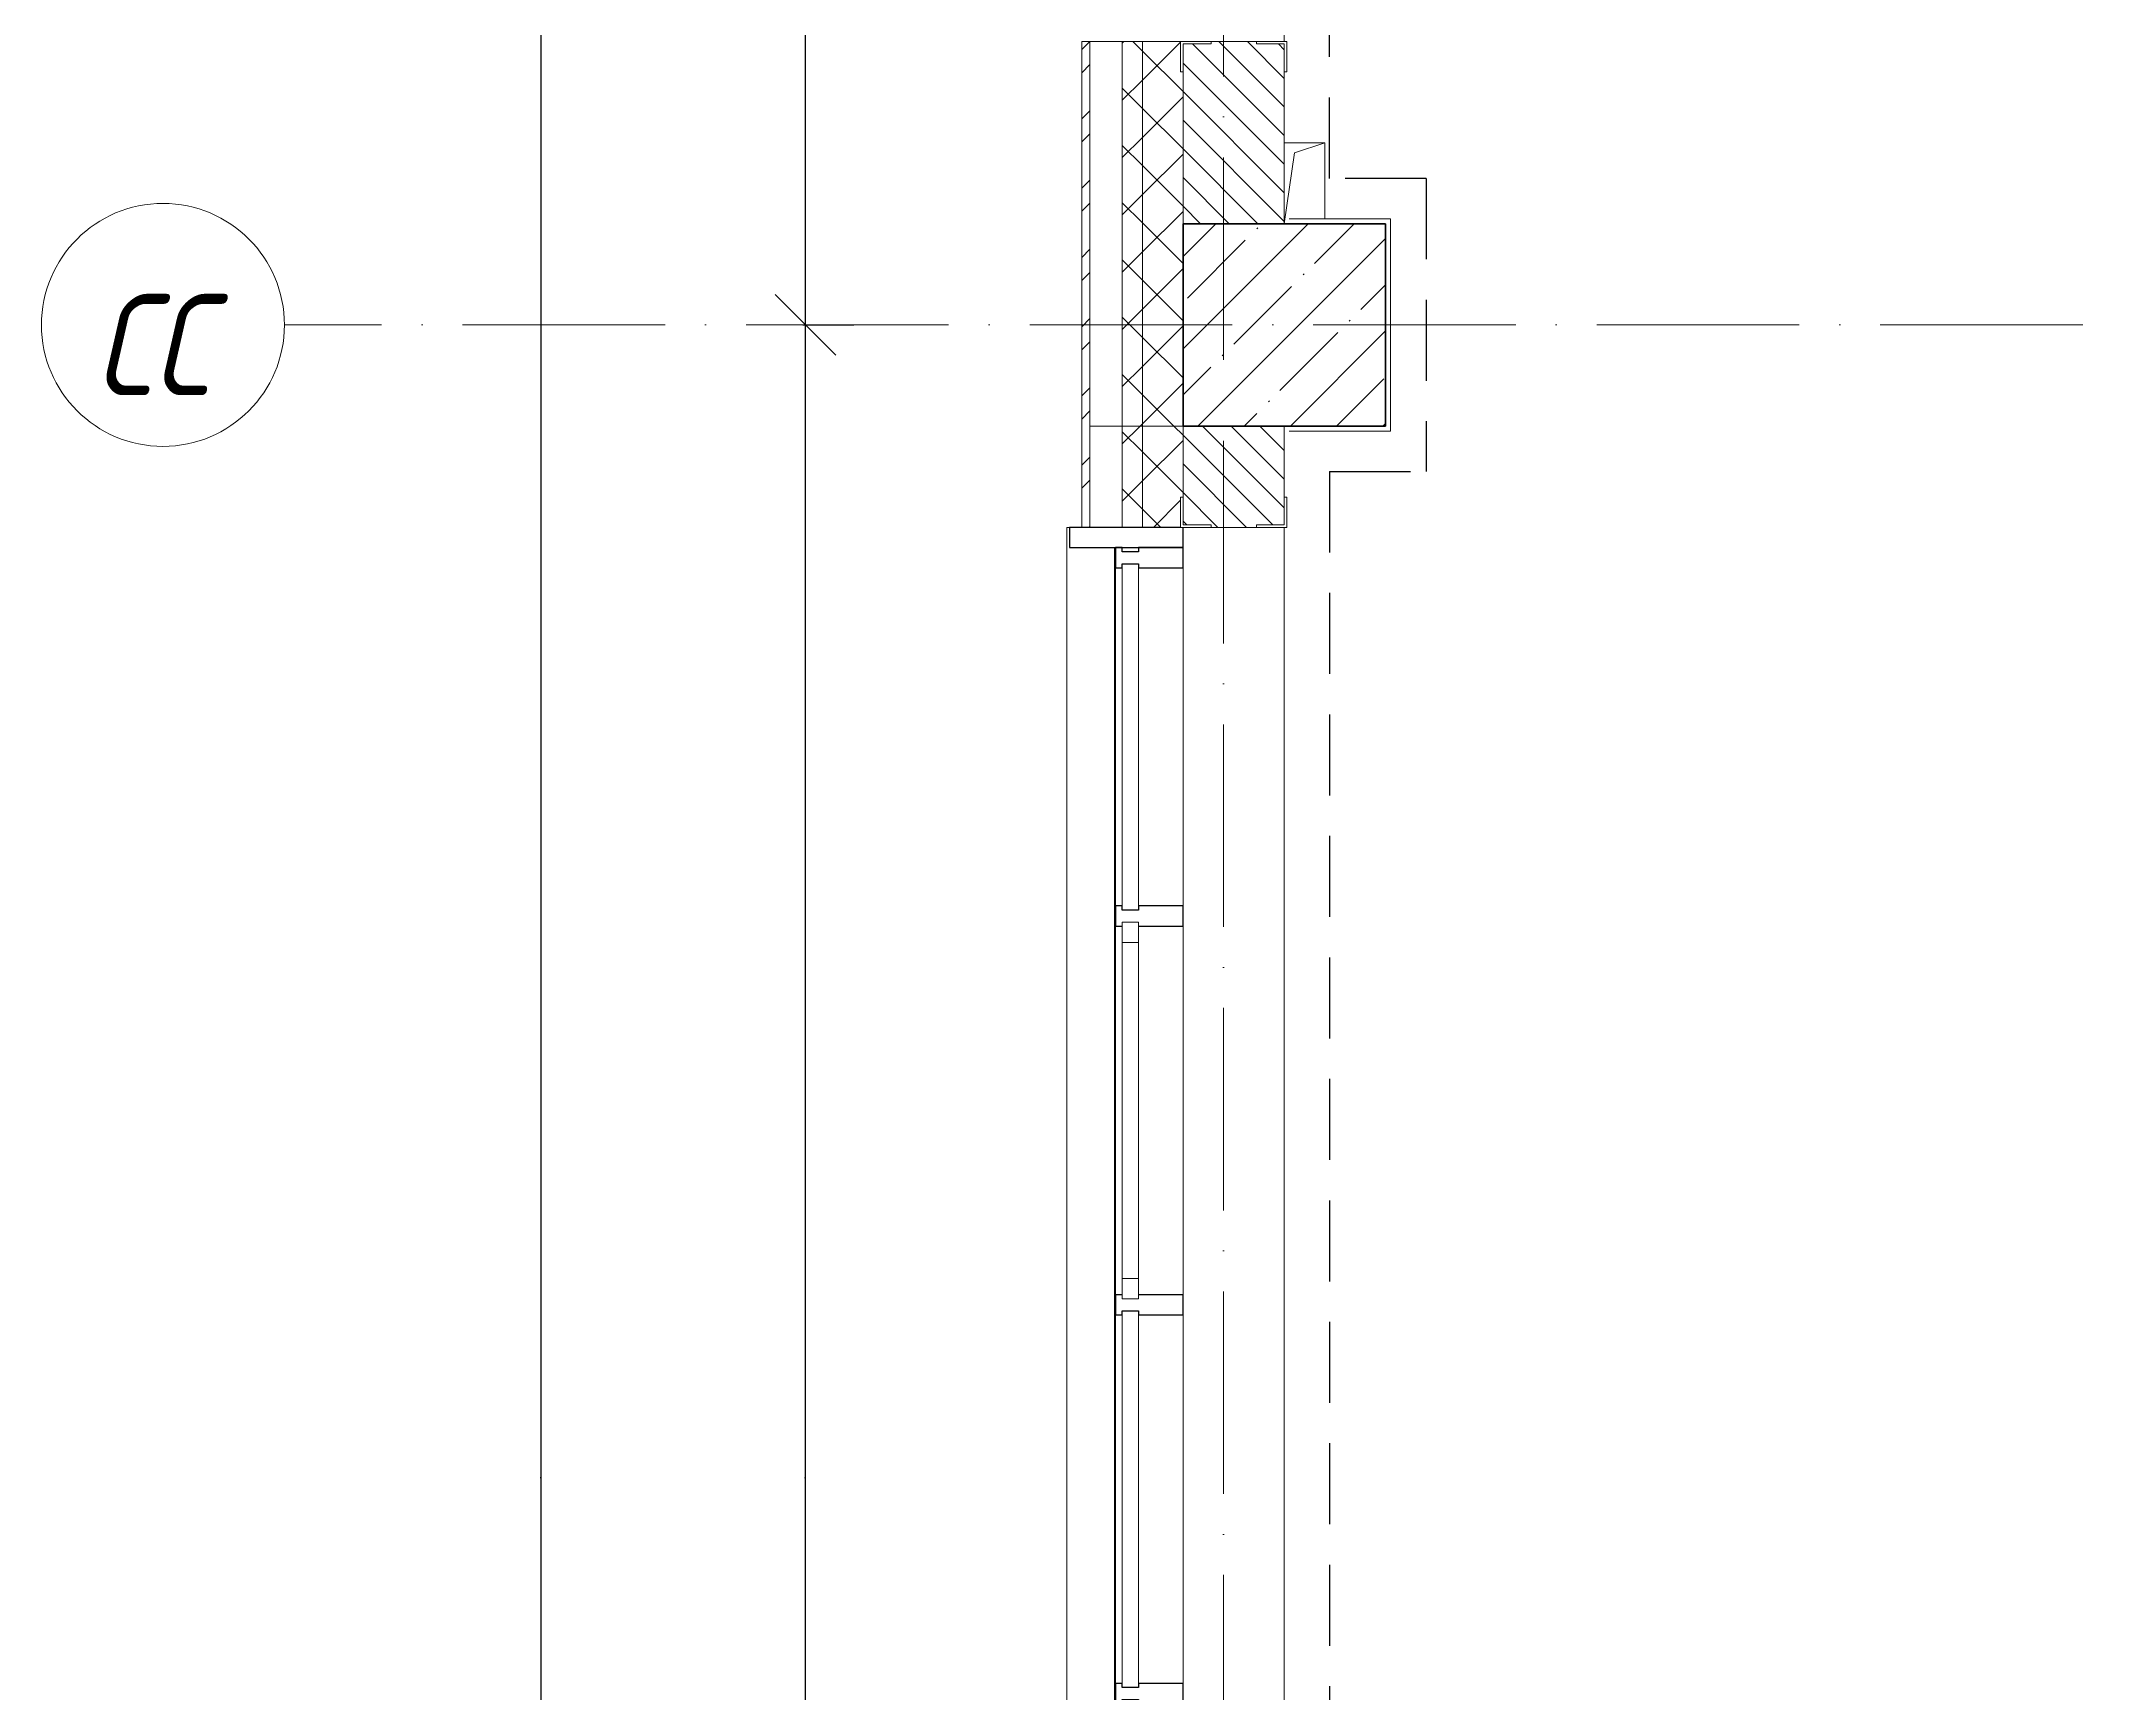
# Model space of a CAD drawing. Header units: millimetres. Extents: x -213536 to 1564669, y -45299 to 942238.
# Drawn here: x 426247 to 431366, y 516622 to 520702 of the extents above; entities that cross this region are included whole.
import ezdxf

# ---------------------------------------------------------------- set-up
doc = ezdxf.new("R2010")
doc.units = ezdxf.units.MM
for name, pattern in [('50_200_ШТРИХ_1Т_ш5_п1_п1_', [700, 500, -100, 0, -100]), ('Штрих короткий', [300, 150, -150]), ('Штриховая _2 мм - 1 мм_', [300, 200, -100])]:
    doc.linetypes.add(name, pattern=pattern)
for name, color, linetype, lineweight in [('0-1', 7, 'Continuous', 5), ('0-2', 7, 'Continuous', 9), ('3) ЖБ 4м', 3, 'Continuous', 30), ('Импосты витража', 7, 'Continuous', 9), ('Импосты витража-1', 7, 'Continuous', 25), ('Каркас_Импост', 7, 'Continuous', 13), ('Каркас_Импост-1', 7, 'Continuous', 9), ('Несущие колонны', 7, 'Continuous', 9), ('Несущие колонны-1', 7, 'Continuous', 35), ('Обобщенные модели', 7, 'Continuous', 9), ('Общие ребра', 7, 'Continuous', 9), ('Окна', 7, 'Continuous', 9), ('Оси', 7, 'Continuous', 9), ('Оси-1', 7, 'Continuous', 20), ('Оси-2', 7, '50_200_ШТРИХ_1Т_ш5_п1_п1_', 9), ('Остекление-1', 7, 'Continuous', 9), ('Перемычка-1', 7, 'Штрих короткий', 9), ('Размеры', 7, 'Continuous', 15), ('Стены', 7, 'Continuous', 9), ('Стены-1', 7, 'Continuous', 13), ('Штриховка разреза-1', 7, 'Continuous', 9)]:
    doc.layers.add(name, color=color, linetype=linetype, lineweight=lineweight)
doc.layers.add('СТ-1_1', color=7, linetype='Штриховая _2 мм - 1 мм_', lineweight=90, true_color=0x888888)
doc.layers.get('0-2').off()
doc.styles.add('ISOCPEUR_I_1', font='isocpeui.ttf', dxfattribs={"width": 0.85, "height": 2.5})
doc.styles.add('ISOCPEUR_I_5', font='isocpeui.ttf', dxfattribs={"width": 0.85, "height": 2.1})
doc.dimstyles.new('ISO-2_5_0_9К', dxfattribs={"dimscale": 304.8, "dimtxt": 248.995294, "dimasz": 0.492126, "dimexe": 0.393701, "dimexo": 0.328084, "dimgap": 0, "dimtad": 1, "dimdec": 0, "dimzin": 0, "dimdsep": 46, "dimtxsty": 'ISOCPEUR_I_1', "dimblk1": 'OBLIQUE', "dimblk2": 'OBLIQUE', "dimsah": 1, "dimcen": 0.09, "dimdle": 0.393701, "dimazin": 0, "dimtfac": 1, "dimtdec": 4, "dimtix": 1, "dimtmove": 0, "dimatfit": 3, "dimfxl": 1, "dimtvp": 1, "dimtolj": 1, "dimtzin": 0, "dimarcsym": 2})
pattern_1 = [(135, (0, 0), (-35.35534, -35.35534), [])]
pattern_2 = [(45, (0, 0), (-70.71068, 70.71068), []), (135, (0, 0), (-70.71068, -70.71068), [])]
pattern_3 = [(45, (0, 0), (-85.53659, 85.53659), []), (45, (57.02, 0), (-85.53659, 85.53659), [])]

# ---------------------------------------------------------------- blocks, each defined once
blk = doc.blocks.new('Ось сетки - Круг_Ø6_00__ISO-2_5_0_9K_-16731441-АИ2_03_План отделки стен 3-го этажа _Часть 1_')
at = {"layer": 'Оси-1'}
blk.add_circle((0, 0), 3, dxfattribs=at)
blk = doc.blocks.new('_Oblique')
at = {"color": 0, "linetype": 'ByBlock', "lineweight": -2}
blk.add_line((-0.5, -0.5), (0.5, 0.5), dxfattribs=at)
blk = doc.blocks.new('*D3932')
at = {"layer": 'Defpoints', "color": 0, "lineweight": 30, "transparency": 16777216}
for p in [(428027.4, 520002.4), (428133.5, 520002.4), (428027.4, 514302.4)]:
    blk.add_point(p, dxfattribs=at)
at = {"layer": 'Размеры', "color": 0, "lineweight": -2, "transparency": 16777216}
for p, q in [((428133.5, 514182.4), (428133.5, 520122.4)), ((428127.4, 520002.4), (428253.5, 520002.4)), ((428127.4, 514302.4), (428253.5, 514302.4))]:
    blk.add_line(p, q, dxfattribs=at)
at = {"layer": 'Размеры', "color": 0, "lineweight": -2, "transparency": 16777216, "xscale": 150, "yscale": 150, "zscale": 150}
for p, rotation in [((428133.5, 520002.4), 90), ((428133.5, 514302.4), 270)]:
    blk.add_blockref('_Oblique', p, dxfattribs=dict(at, rotation=rotation))
at = {"layer": 'Размеры', "color": 0, "transparency": 16777216, "insert": (428132.2, 517152.4), "char_height": 2.5, "width": 758.478, "attachment_point": 5, "rotation": 90, "style": 'ISOCPEUR_I_1'}
blk.add_mtext('\\A1;5700', dxfattribs=at)
blk = doc.blocks.new('*D3933')
at = {"layer": 'Defpoints', "color": 0, "lineweight": 30, "transparency": 16777216}
for p in [(428027.4, 523302.4), (428133.5, 523302.4), (428027.4, 520002.4)]:
    blk.add_point(p, dxfattribs=at)
at = {"layer": 'Размеры', "color": 0, "lineweight": -2, "transparency": 16777216}
for p, q in [((428133.5, 519882.4), (428133.5, 523422.4)), ((428127.4, 523302.4), (428253.5, 523302.4)), ((428127.4, 520002.4), (428253.5, 520002.4))]:
    blk.add_line(p, q, dxfattribs=at)
at = {"layer": 'Размеры', "color": 0, "lineweight": -2, "transparency": 16777216, "xscale": 150, "yscale": 150, "zscale": 150}
for p, rotation in [((428133.5, 523302.4), 90), ((428133.5, 520002.4), 270)]:
    blk.add_blockref('_Oblique', p, dxfattribs=dict(at, rotation=rotation))
at = {"layer": 'Размеры', "color": 0, "transparency": 16777216, "insert": (428132.2, 521652.4), "char_height": 2.5, "width": 758.478, "attachment_point": 5, "rotation": 90, "style": 'ISOCPEUR_I_1'}
blk.add_mtext('\\A1;3300', dxfattribs=at)
blk = doc.blocks.new('*D3937')
at = {"layer": 'Defpoints', "color": 0, "lineweight": 30, "transparency": 16777216}
for p in [(427374.6, 532302.4), (427480.7, 532302.4), (427374.6, 502002.4)]:
    blk.add_point(p, dxfattribs=at)
at = {"layer": 'Размеры', "color": 0, "lineweight": -2, "transparency": 16777216}
for p, q in [((427480.7, 501882.4), (427480.7, 532422.4)), ((427474.6, 532302.4), (427600.7, 532302.4)), ((427474.6, 502002.4), (427600.7, 502002.4))]:
    blk.add_line(p, q, dxfattribs=at)
at = {"layer": 'Размеры', "color": 0, "lineweight": -2, "transparency": 16777216, "xscale": 150, "yscale": 150, "zscale": 150}
for p, rotation in [((427480.7, 532302.4), 90), ((427480.7, 502002.4), 270)]:
    blk.add_blockref('_Oblique', p, dxfattribs=dict(at, rotation=rotation))
at = {"layer": 'Размеры', "color": 0, "transparency": 16777216, "insert": (427479.5, 517152.4), "char_height": 2.5, "width": 948.097, "attachment_point": 5, "rotation": 90, "style": 'ISOCPEUR_I_1'}
blk.add_mtext('\\A1;30300', dxfattribs=at)
blk = doc.blocks.new('BSC_Колонна _Прямоугольная - 500х500-V23-АИ2_03_План отделки стен 3-го этажа _Часть 1_')
at = {"layer": 'Несущие колонны'}
h = blk.add_hatch(dxfattribs=at)
h.set_pattern_fill('FP_29', color=256, style=0, pattern_type=2)
h.set_pattern_definition([(45, (-150, -75100), (-114.04925, 114.04925), []), (45, (-35.95, -75100), (-114.04925, 114.04925), [201.613, -40.323, 3.353, -36.97])])
h.paths.add_polyline_path([(-250, -250), (250, -250), (250, 250), (-250, 250), (-250, 214)], flags=0)
at = {"layer": 'Несущие колонны-1'}
for p, q in [((250, 250), (-250, 250)), ((-250, 250), (-250, -250)), ((250, -250), (250, 250)), ((-250, -250), (250, -250))]:
    blk.add_line(p, q, dxfattribs=at)
blk = doc.blocks.new('Проем_Дверь_Прямоугольный - 4800х2700h_оконные проемы-26053820-АИ2_03_План отделки стен 3-го этажа _Часть 1_')
at = {"layer": 'Перемычка-1'}
for p, q in [((2400, 125), (-2400, 125)), ((2400, -125), (-2400, -125))]:
    blk.add_line(p, q, dxfattribs=at)
blk = doc.blocks.new('Проем_Дверь_Прямоугольный - 1800х2700h_оконные проемы-25805030-АИ2_03_План отделки стен 3-го этажа _Часть 1_')
at = {"layer": 'Перемычка-1'}
for p, q in [((900, 125), (-900, 125)), ((900, -125), (-900, -125))]:
    blk.add_line(p, q, dxfattribs=at)
blk = doc.blocks.new('Фахверк_СКБ_Уголок - 250_2700-27497298-АИ2_03_План отделки стен 3-го этажа _Часть 1_')
at = {"layer": 'Обобщенные модели'}
for p, q in [((200, 181), (125, 181)), ((125, 181), (125, 106)), ((131, 106), (131, 175)), ((131, 175), (200, 175)), ((200, 175), (200, 181)), ((125, 106), (131, 106)), ((131, -6), (125, -6)), ((125, -6), (125, -81)), ((131, -75), (131, -6)), ((125, -81), (200, -81)), ((200, -75), (131, -75)), ((200, -81), (200, -75))]:
    blk.add_line(p, q, dxfattribs=at)
blk = doc.blocks.new('PNS_Панель прямоугольная1 - Нр_Стекло - 40мм-28068333-АИ2_03_План отделки стен 3-го этажа _Часть 1_')
at = {"layer": 'Остекление-1'}
for p, q in [((-417.5, 40), (417.5, 40)), ((-427.5, 0), (427.5, 0)), ((417.5, 0), (-417.5, 0))]:
    blk.add_line(p, q, dxfattribs=at)
blk = doc.blocks.new('PNS_Панель прямоугольная2 - Нр_Стекло - 40мм-28151954-АИ2_03_План отделки стен 3-го этажа _Часть 1_')
at = {"layer": 'Каркас_Импост'}
for p, q in [((-465, 0), (-465, 40)), ((-465, 40), (-415, 40)), ((-415, 40), (-415, 0)), ((465, 40), (415, 40)), ((415, 40), (415, 0)), ((465, 0), (465, 40)), ((-415, 0), (-465, 0)), ((415, 0), (465, 0))]:
    blk.add_line(p, q, dxfattribs=at)
at = {"layer": 'Каркас_Импост-1'}
for p, q in [((-415, 40), (415, 40)), ((-415, 0), (415, 0))]:
    blk.add_line(p, q, dxfattribs=at)
blk = doc.blocks.new('PNS_Панель прямоугольная1 - Нр_Стекло - 40мм-25328009-АИ2_03_План отделки стен 3-го этажа _Часть 1_')
at = {"layer": 'Остекление-1'}
for p, q in [((-455, 40), (455, 40)), ((-465, 0), (465, 0)), ((455, 0), (-455, 0))]:
    blk.add_line(p, q, dxfattribs=at)
blk = doc.blocks.new('Прямоугольный импост - Импост структурный с накладкой - 150мм-28072255-АИ2_03_План отделки стен 3-го этажа _Часть 1_')
at = {"layer": 'Импосты витража'}
for p, q in [((94000, 87667), (93165, 87667)), ((94000, 87500), (93165, 87500))]:
    blk.add_line(p, q, dxfattribs=at)
blk = doc.blocks.new('Прямоугольный импост - Импост структурный с накладкой - 150мм-V190-АИ2_03_План отделки стен 3-го этажа _Часть 1_')
at = {"layer": 'Импосты витража'}
for p, q in [((-267, 73614.5), (-267, 72705)), ((-100, 73614.5), (-100, 72705))]:
    blk.add_line(p, q, dxfattribs=at)
blk = doc.blocks.new('Прямоугольный импост - Импост структурный с накладкой - 150мм-28072245-АИ2_03_План отделки стен 3-го этажа _Часть 1_')
at = {"layer": 'Импосты витража'}
for p, q in [((93115, 87667), (92205, 87667)), ((93115, 87500), (92205, 87500))]:
    blk.add_line(p, q, dxfattribs=at)
blk = doc.blocks.new('Прямоугольный импост - Импост структурный с накладкой - 150мм-28072247-АИ2_03_План отделки стен 3-го этажа _Часть 1_')
at = {"layer": 'Импосты витража-1'}
for p, q in [((-25, 0), (-25, 17)), ((-25, 17), (25, 17)), ((-15, 0), (-25, 0)), ((-15, -40), (-15, 0)), ((25, 0), (15, 0)), ((15, 0), (15, -40)), ((25, 17), (25, 0)), ((-25, -150), (-25, -40)), ((-25, -40), (-15, -40)), ((15, -40), (25, -40)), ((25, -40), (25, -150)), ((25, -150), (-25, -150))]:
    blk.add_line(p, q, dxfattribs=at)
blk = doc.blocks.new('Прямоугольный импост - Импост структурный с накладкой - 150мм-V188-АИ2_03_План отделки стен 3-го этажа _Часть 1_')
at = {"layer": 'Импосты витража-1'}
for p, q in [((-25, 0), (-25, 17)), ((-25, 17), (25, 17)), ((-15, 0), (-25, 0)), ((-15, -40), (-15, 0)), ((25, 17), (25, 0)), ((-25, -150), (-25, -40)), ((-25, -40), (-15, -40)), ((25, -40), (25, -150)), ((25, -150), (-25, -150))]:
    blk.add_line(p, q, dxfattribs=at)
blk = doc.blocks.new('Прямоугольный импост - Импост структурный с накладкой - 150мм-V189-АИ2_03_План отделки стен 3-го этажа _Часть 1_')
at = {"layer": 'Импосты витража-1'}
for p, q in [((-25, 0), (-25, 17)), ((-25, 17), (25, 17)), ((25, 0), (15, 0)), ((15, 0), (15, -40)), ((25, 17), (25, 0)), ((-25, -150), (-25, -40)), ((15, -40), (25, -40)), ((25, -40), (25, -150)), ((25, -150), (-25, -150))]:
    blk.add_line(p, q, dxfattribs=at)
blk = doc.blocks.new('Прямоугольный импост - Импост структурный с накладкой - 150мм-V191-АИ2_03_План отделки стен 3-го этажа _Часть 1_')
at = {"layer": 'Импосты витража-1'}
for p, q in [((-25, 0), (-25, 17)), ((-25, 17), (25, 17)), ((-15, 0), (-25, 0)), ((-15, -40), (-15, 0)), ((25, 0), (15, 0)), ((15, 0), (15, -40)), ((25, 17), (25, 0)), ((-25, -150), (-25, -40)), ((-25, -40), (-15, -40)), ((15, -40), (25, -40)), ((25, -40), (25, -150)), ((25, -150), (-25, -150))]:
    blk.add_line(p, q, dxfattribs=at)
blk = doc.blocks.new('Прямоугольный импост - Откос НВФ_50х280 мм-26226373-АИ2_03_План отделки стен 3-го этажа _Часть 1_')
at = {"layer": 'Импосты витража-1'}
for p, q in [((0, 130), (-50, 130)), ((-50, 130), (-50, -150)), ((0, -144), (0, 130)), ((-50, -150), (0, -150))]:
    blk.add_line(p, q, dxfattribs=at)
blk = doc.blocks.new('AR_Отверстие прямоугольное _в плите_ - AR_Отверстие прямоугольное _в плите_-V215-АИ2_03_План отделки стен 3-го этажа _Часть 1_')
at = {"layer": 'Обобщенные модели'}
for p, q in [((50, 100), (-50, 100)), ((-50, -100), (-25, 75)), ((-25, 75), (50, 100)), ((50, -88), (50, 100))]:
    blk.add_line(p, q, dxfattribs=at)
blk = doc.blocks.new('Отлив_СКБ - Отлив витража_120_НВФ-31886035-АИ2_03_План отделки стен 3-го этажа _Часть 1_')
at = {"layer": 'Окна'}
for p, q in [((0, 113), (0, 120)), ((4800, 120), (0, 120)), ((4800, 120), (4800, 113)), ((50, 2), (4750, 2))]:
    blk.add_line(p, q, dxfattribs=at)
blk = doc.blocks.new('0125-Р-ОО-Ш2-АР-о_23_10_2024_rvt-1-АИ2_03_План отделки стен 3-го этажа _Часть 1_')
at = {"layer": 'Штриховка разреза-1'}
h = blk.add_hatch(dxfattribs=at)
h.set_pattern_fill('FP_49', color=256, style=0, pattern_type=2)
h.set_pattern_definition(pattern_3)
h.paths.add_polyline_path([(-350, 74680), (-330, 74680), (-330, 75800), (-350, 75800), (-350, 75314)], flags=0)
h.paths.add_polyline_path([(-330, 77600), (-330, 78800), (-350, 78800), (-350, 77600)], flags=0)
h.paths.add_polyline_path([(-330, 80600), (-330, 81800), (-350, 81800), (-350, 80600)], flags=0)
h.paths.add_polyline_path([(-330, 83600), (-330, 84800), (-350, 84800), (-350, 83600)], flags=0)
h.paths.add_polyline_path([(-330, 86600), (-330, 87750), (-350, 87750), (-350, 86600)], flags=0)
h = blk.add_hatch(dxfattribs=at)
h.set_pattern_fill('FP_50', color=256, style=0, pattern_type=2)
h.set_pattern_definition(pattern_2)
h.paths.add_polyline_path([(-200, 74850), (-200, 75800), (-250, 75800), (-250, 74850)], flags=0)
h.paths.add_polyline_path([(-200, 77600), (-200, 78800), (-250, 78800), (-250, 77600)], flags=0)
h.paths.add_polyline_path([(-200, 80600), (-200, 81800), (-250, 81800), (-250, 80600)], flags=0)
h.paths.add_polyline_path([(-200, 83600), (-200, 84800), (-250, 84800), (-250, 83600)], flags=0)
h.paths.add_polyline_path([(-200, 86600), (-200, 87650), (-250, 87650), (-250, 86600)], flags=0)
h = blk.add_hatch(dxfattribs=at)
h.set_pattern_fill('FP_50', color=256, style=0, pattern_type=2)
h.set_pattern_definition(pattern_2)
h.paths.add_polyline_path([(-179.9, 74850), (-100, 74850), (-100, 75725), (-106, 75725), (-106, 75800), (-200, 75800), (-200, 74850)], flags=0)
h.paths.add_polyline_path([(-106, 77600), (-106, 77675), (-100, 77675), (-100, 78725), (-106, 78725), (-106, 78800), (-200, 78800), (-200, 77600)], flags=0)
h.paths.add_polyline_path([(-106, 80600), (-106, 80675), (-100, 80675), (-100, 81725), (-106, 81725), (-106, 81800), (-200, 81800), (-200, 80600)], flags=0)
h.paths.add_polyline_path([(-200, 83600), (-100, 83600), (-100, 84725), (-106, 84725), (-106, 84800), (-200, 84800), (-200, 83811.2)], flags=0)
h.paths.add_polyline_path([(-106, 86600), (-106, 86675), (-100, 86675), (-100, 87600), (-200, 87600), (-200, 86600)], flags=0)
h = blk.add_hatch(dxfattribs=at)
h.set_pattern_fill('FP_1', color=256, style=0, pattern_type=2)
h.set_pattern_definition(pattern_1)
h.paths.add_polyline_path([(-100, 75350), (150, 75350), (150, 75794), (81, 75794), (81, 75800), (-31, 75800), (-31, 75794), (-100, 75794), (-100, 75725)], flags=0)
h.paths.add_polyline_path([(81, 77600), (81, 77606), (150, 77606), (150, 78150), (-100, 78150), (-100, 77606), (-31, 77606), (-31, 77600)], flags=0)
h = blk.add_hatch(dxfattribs=at)
h.set_pattern_fill('FP_50', color=256, style=0, pattern_type=2)
h.set_pattern_definition(pattern_2)
h.paths.add_polyline_path([(-200, 69500), (-200, 69800), (-250, 69800), (-250, 69500)], flags=0)
h.paths.add_polyline_path([(-250, 74600), (-200, 74600), (-200, 74850), (-250, 74850)], flags=0)
h = blk.add_hatch(dxfattribs=at)
h.set_pattern_fill('FP_50', color=256, style=0, pattern_type=2)
h.set_pattern_definition(pattern_2)
h.paths.add_polyline_path([(-100, 69500), (-100, 69725), (-106, 69725), (-106, 69800), (-200, 69800), (-200, 69500), (-106, 69500)], flags=0)
h.paths.add_polyline_path([(-106, 74600), (-106, 74675), (-100, 74675), (-100, 74850), (-200, 74850), (-200, 74600), (-179.9, 74600)], flags=0)
h = blk.add_hatch(dxfattribs=at)
h.set_pattern_fill('FP_1', color=256, style=0, pattern_type=2)
h.set_pattern_definition(pattern_1)
h.paths.add_polyline_path([(-31, 69500), (150, 69500), (150, 69794), (81, 69794), (81, 69800), (-31, 69800), (-31, 69794), (-100, 69794), (-100, 69500)], flags=0)
h.paths.add_polyline_path([(81, 74600), (81, 74606), (150, 74606), (150, 74850), (-100, 74850), (-100, 74606), (-31, 74606), (-31, 74600)], flags=0)
h = blk.add_hatch(dxfattribs=at)
h.set_pattern_fill('FP_49', color=256, style=0, pattern_type=2)
h.set_pattern_definition(pattern_3)
h.paths.add_polyline_path([(-350, 69670), (-330, 69670), (-330, 69800), (-350, 69800)], flags=0)
h.paths.add_polyline_path([(-330, 74600), (-330, 74680), (-350, 74680), (-350, 74600)], flags=0)
at = {"layer": 'Общие ребра'}
for p, q in [((-330, 75800), (-330, 74850)), ((-330, 74850), (-330, 75800)), ((-250, 74850), (-250, 75800)), ((-200, 74850), (-200, 75800)), ((-100, 75725), (-100, 75350)), ((-100, 75350), (-100, 75725)), ((-250, 74600), (-250, 74850)), ((-200, 74600), (-200, 74850)), ((-100, 74850), (-100, 74675)), ((-100, 74675), (-100, 74850)), ((-330, 74680), (-330, 74600)), ((-330, 74600), (-330, 74680))]:
    blk.add_line(p, q, dxfattribs=at)
at = {"layer": 'Стены'}
for p, q in [((150, 77600), (150, 75800)), ((150, 74600), (150, 69800))]:
    blk.add_line(p, q, dxfattribs=at)
at = {"layer": 'Стены-1'}
for p, q in [((-350, 75800), (-350, 74680)), ((-330, 75800), (-350, 75800)), ((-106, 75800), (-330, 75800)), ((81, 75800), (-31, 75800)), ((150, 75350), (150, 75725)), ((-330, 74850), (-100, 74850)), ((-330, 74680), (-330, 74850)), ((-330, 74850), (-330, 74680)), ((-100, 74850), (-330, 74850)), ((150, 74675), (150, 74850)), ((-350, 74680), (-350, 74600)), ((-350, 74600), (-330, 74600)), ((-330, 74600), (-106, 74600)), ((-31, 74600), (81, 74600))]:
    blk.add_line(p, q, dxfattribs=at)
at = {"layer": '0-2'}
for name, p, rotation in [('Проем_Дверь_Прямоугольный - 1800х2700h_оконные проемы-25805030-АИ2_03_План отделки стен 3-го этажа _Часть 1_', (25, 76700), 89.99999999999991), ('Фахверк_СКБ_Уголок - 250_2700-27497298-АИ2_03_План отделки стен 3-го этажа _Часть 1_', (-25, 75925), 269.9999999999999), ('Фахверк_СКБ_Уголок - 250_2700-27497298-АИ2_03_План отделки стен 3-го этажа _Часть 1_', (75, 74475), 89.99999999999991), ('Отлив_СКБ - Отлив витража_120_НВФ-31886035-АИ2_03_План отделки стен 3-го этажа _Часть 1_', (-267, 69800), 90), ('Прямоугольный импост - Откос НВФ_50х280 мм-26226373-АИ2_03_План отделки стен 3-го этажа _Часть 1_', (-250, 74600), 89.99999999999874), ('Проем_Дверь_Прямоугольный - 4800х2700h_оконные проемы-26053820-АИ2_03_План отделки стен 3-го этажа _Часть 1_', (25, 72200), 269.9999999999999), ('Прямоугольный импост - Импост структурный с накладкой - 150мм-28072255-АИ2_03_План отделки стен 3-го этажа _Часть 1_', (87400, -19500), 90.00000000000098), ('PNS_Панель прямоугольная1 - Нр_Стекло - 40мм-28068333-АИ2_03_План отделки стен 3-го этажа _Часть 1_', (-250, 74082.5), 269.9999999999987), ('PNS_Панель прямоугольная2 - Нр_Стекло - 40мм-28151954-АИ2_03_План отделки стен 3-го этажа _Часть 1_', (-250, 73160), 269.9999999999987), ('Прямоугольный импост - Импост структурный с накладкой - 150мм-28072245-АИ2_03_План отделки стен 3-го этажа _Часть 1_', (87400, -20460), 90.0000000000018), ('PNS_Панель прямоугольная1 - Нр_Стекло - 40мм-25328009-АИ2_03_План отделки стен 3-го этажа _Часть 1_', (-250, 72200), 269.9999999999987)]:
    blk.add_blockref(name, p, dxfattribs=dict(at, rotation=rotation))
for name, p in [('AR_Отверстие прямоугольное _в плите_ - AR_Отверстие прямоугольное _в плите_-V215-АИ2_03_План отделки стен 3-го этажа _Часть 1_', (200, 75450)), ('BSC_Колонна _Прямоугольная - 500х500-V23-АИ2_03_План отделки стен 3-го этажа _Часть 1_', (150, 75100)), ('Прямоугольный импост - Импост структурный с накладкой - 150мм-V190-АИ2_03_План отделки стен 3-го этажа _Часть 1_', (0, 0))]:
    blk.add_blockref(name, p, dxfattribs=at)
at = {"layer": '0-2', "extrusion": (0, 0, -1), "rotation": 270.0000000000013}
for name, p in [('Прямоугольный импост - Импост структурный с накладкой - 150мм-28072247-АИ2_03_План отделки стен 3-го этажа _Часть 1_', (250, 74525)), ('Прямоугольный импост - Импост структурный с накладкой - 150мм-V188-АИ2_03_План отделки стен 3-го этажа _Часть 1_', (250, 73640)), ('Прямоугольный импост - Импост структурный с накладкой - 150мм-V189-АИ2_03_План отделки стен 3-го этажа _Часть 1_', (250, 72680)), ('Прямоугольный импост - Импост структурный с накладкой - 150мм-V191-АИ2_03_План отделки стен 3-го этажа _Часть 1_', (250, 71720))]:
    blk.add_blockref(name, p, dxfattribs=at)
blk = doc.blocks.new('3этВверх')
at = {"layer": 'СТ-1_1', "lineweight": 25}
for p, q in [((429428, 520364.4), (429428, 522940.4)), ((429666, 520364.4), (429428, 520364.4)), ((429666, 520364.4), (429666, 519640.4)), ((429428, 519640.4), (429666, 519640.4)), ((429428, 519640.4), (429428, 514514.4))]:
    blk.add_line(p, q, dxfattribs=at)
at = {"layer": 'Стены-1'}
for p, q in [((429578, 520264.4), (429328, 520264.4)), ((429578, 519740.4), (429578, 520264.4)), ((429316, 519752.4), (429316, 519740.4)), ((429328, 519740.4), (429578, 519740.4))]:
    blk.add_line(p, q, dxfattribs=at)
at = {"layer": '0-1'}
blk.add_blockref('0125-Р-ОО-Ш2-АР-о_23_10_2024_rvt-1-АИ2_03_План отделки стен 3-го этажа _Часть 1_', (429166, 444902.4), dxfattribs=at)
blk = doc.blocks.new('Ос 3 эт верх часть')
at = {"layer": 'Оси-2'}
for p, q in [((429166, 499613), (429166, 535177.6)), ((455091, 520002.4), (426847.2, 520002.4))]:
    blk.add_line(p, q, dxfattribs=at)
at = {"layer": 'Оси-1', "xscale": 99.99999999999993, "yscale": 99.99999999999993, "zscale": 99.99999999999993, "rotation": 89.9999999999998}
blk.add_blockref('Ось сетки - Круг_Ø6_00__ISO-2_5_0_9K_-16731441-АИ2_03_План отделки стен 3-го этажа _Часть 1_', (426547.2, 520002.4), dxfattribs=at)
at = {"layer": 'Оси', "insert": (426380.1, 520078.5), "char_height": 250, "width": 404.05, "attachment_point": 1, "style": 'ISOCPEUR_I_5'}
blk.add_mtext('СС', dxfattribs=at)
at = {"layer": 'Размеры'}
for base, p1, p2, override, picture, middle in [((427480.7, 532302.4), (427374.6, 502002.4), (427374.6, 532302.4), {"dimpost": '<>', "dimfxl": 30300}, '*D3937', (427479.5, 517152.4)), ((428133.5, 523302.4), (428027.4, 520002.4), (428027.4, 523302.4), {"dimpost": '<>', "dimfxl": 3300}, '*D3933', (428132.2, 521652.4)), ((428133.5, 520002.4), (428027.4, 514302.4), (428027.4, 520002.4), {"dimpost": '<>', "dimfxl": 5700}, '*D3932', (428132.2, 517152.4))]:
    dim = blk.add_linear_dim(base=base, p1=p1, p2=p2, angle=90, dimstyle='ISO-2_5_0_9К', override=override, dxfattribs=at)
    dim.commit()
    dim.dimension.update_dxf_attribs({"geometry": picture, "text_midpoint": middle})

msp = doc.modelspace()

# ---------------------------------------------------------------- block references
at = {"color": 5, "lineweight": 30}
msp.add_blockref('Ос 3 эт верх часть', (0, 0), dxfattribs=at)
at = {"layer": '3) ЖБ 4м'}
msp.add_blockref('3этВверх', (0, 0), dxfattribs=at)

doc.saveas('drawing.dxf')
